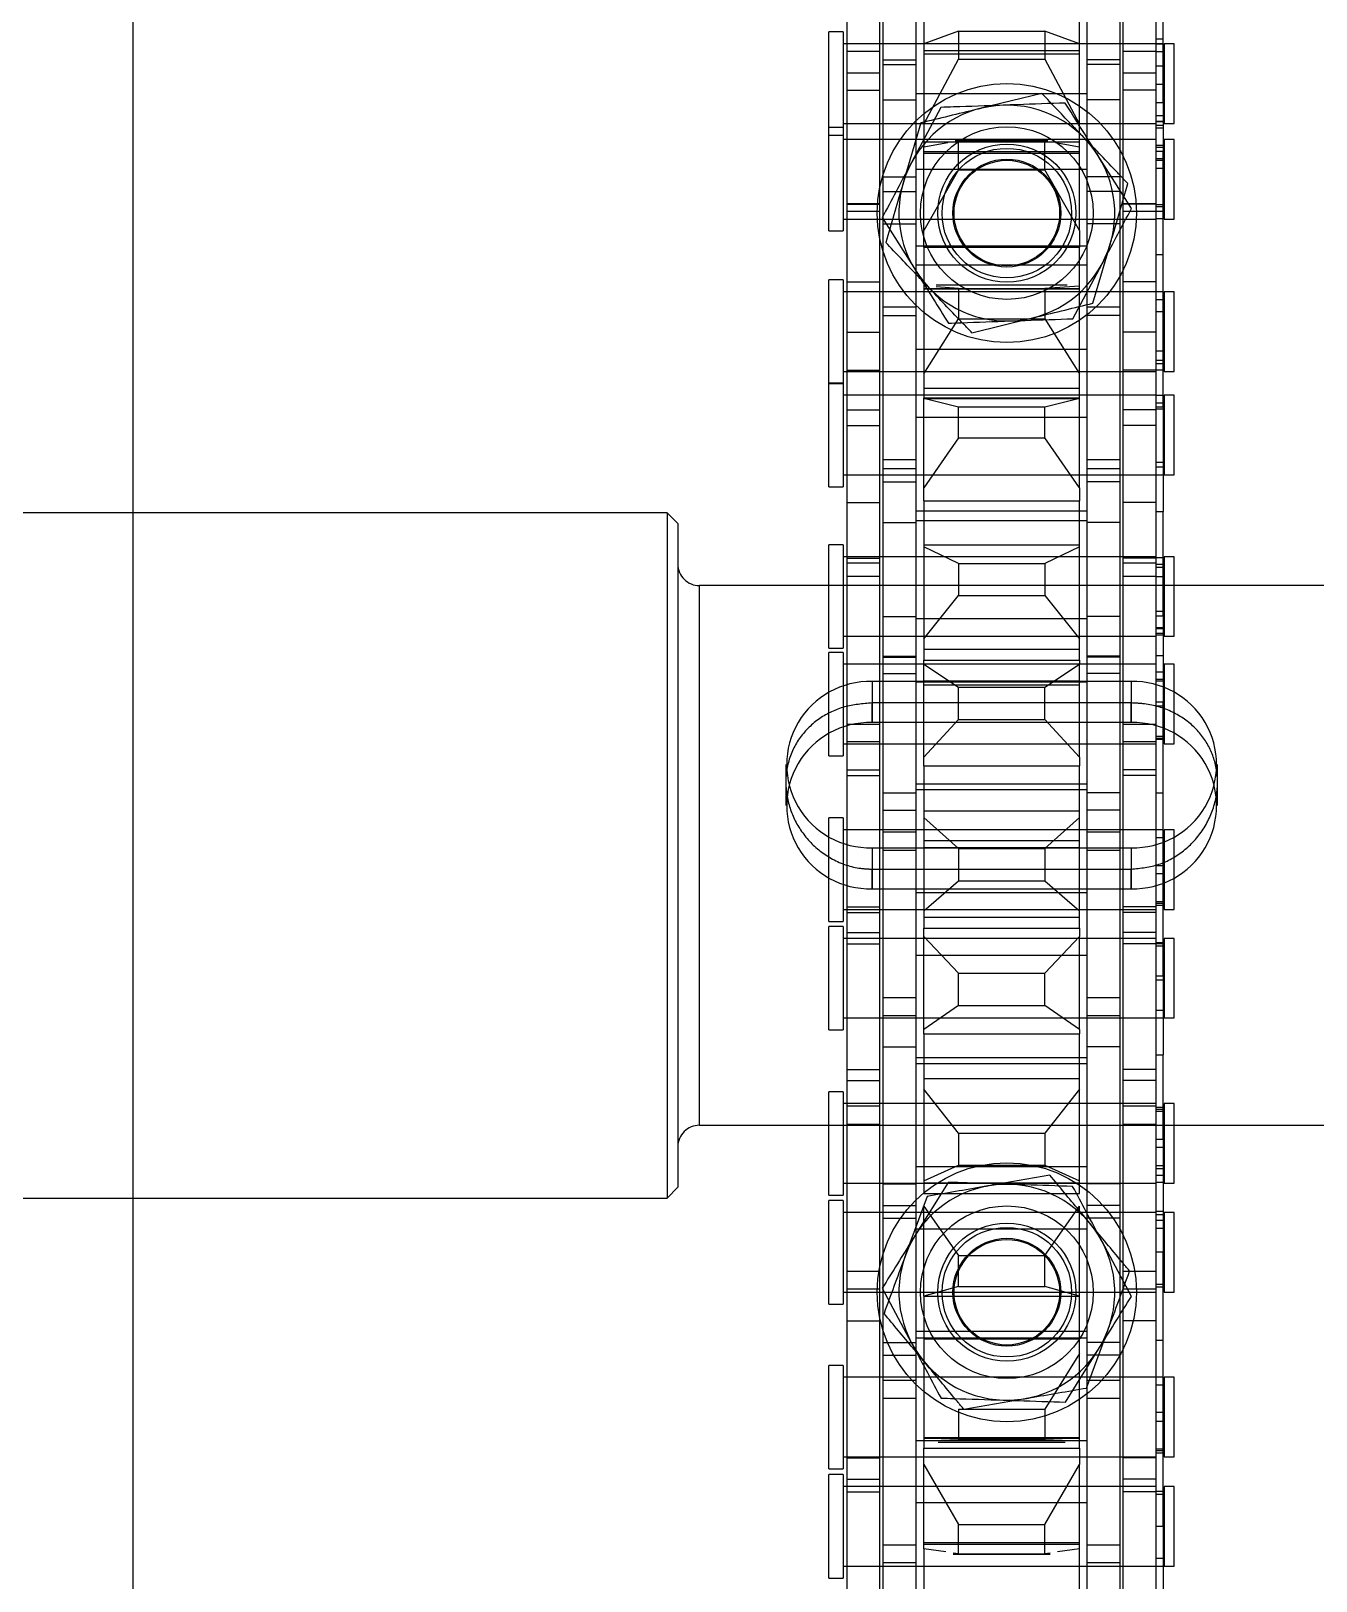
# Model space of a CAD drawing. Header units: metres. Extents: x 0 to 63075, y 0 to 44550.
# Drawn here: x 14310.4 to 14369.9, y 30878.7 to 30950.5 of the extents above; entities that cross this region are included whole.
import ezdxf

# ---------------------------------------------------------------- set-up
doc = ezdxf.new("R2010")
doc.units = ezdxf.units.M
doc.header["$LTSCALE"] = 75
doc.linetypes.add('HIDDEN2', pattern=[4.7625, 3.175, -1.5875])
for name, color, linetype in [('SDM', 7, 'Continuous'), ('SL1', 8, 'Continuous'), ('SL4', 4, 'Continuous'), ('ST1', 7, 'HIDDEN2')]:
    doc.layers.add(name, color=color, linetype=linetype)

# ---------------------------------------------------------------- blocks, each defined once
blk = doc.blocks.new('A$Cf5d57027')
at = {"layer": 'SL1'}
for radius, start, end in [(1221.5, 121.074746, 67.294357), (1158, 122.987753, 69.370009), (1150, 123.246853, 69.219881)]:
    blk.add_arc((6187.34, 9148.648), radius, start, end, dxfattribs=at)
blk = doc.blocks.new('A$Ca53c419a')
at = {"layer": 'SL4'}
for p, q in [((4491.665, 246.53), (4489.119, 245.17)), ((4541.27, 246.53), (4538.823, 244.999)), ((4496.567, 243.481), (4494.116, 245.006)), ((4546.37, 243.822), (4543.82, 245.176)), ((4486.383, 238.039), (4488.834, 236.514)), ((4536.58, 237.698), (4539.13, 236.344)), ((4491.285, 234.99), (4493.831, 236.35)), ((4541.68, 234.99), (4544.127, 236.521))]:
    blk.add_line(p, q, dxfattribs=at)
for centre, start, end in [((4491.475, 240.76), 58.11864, 118.11864), ((4541.475, 240.76), 62.03191, 122.03191), ((4491.475, 240.76), 118.11864, 178.11864), ((4491.475, 240.76), 358.11864, 58.11864), ((4541.475, 240.76), 122.03191, 182.03191), ((4541.475, 240.76), 2.03191, 62.03191), ((4491.475, 240.76), 178.11864, 238.11864), ((4491.475, 240.76), 298.11864, 358.11864), ((4541.475, 240.76), 302.03191, 2.03191), ((4541.475, 240.76), 182.03191, 242.03191), ((4491.475, 240.76), 238.11864, 298.11864), ((4541.475, 240.76), 242.03191, 302.03191)]:
    blk.add_arc(centre, 5, start, end, dxfattribs=at)
for points, knots in [([(4494.116, 245.006), (4494.058, 245.042), (4493.23, 245.557), (4492.419, 246.061), (4491.665, 246.53)], [0, 0, 0, 0, 0.070201, 1, 1, 1, 1]), ([(4543.82, 245.176), (4543.759, 245.208), (4542.898, 245.665), (4542.055, 246.113), (4541.27, 246.53)], [0, 0, 0, 0, 0.070201, 1, 1, 1, 1]), ([(4489.119, 245.17), (4489.058, 245.138), (4488.198, 244.678), (4487.356, 244.228), (4486.572, 243.809)], [0, 0, 0, 0, 0.070201, 1, 1, 1, 1]), ([(4538.823, 244.999), (4538.765, 244.962), (4537.939, 244.445), (4537.129, 243.939), (4536.376, 243.468)], [0, 0, 0, 0, 0.070201, 1, 1, 1, 1]), ([(4486.572, 243.809), (4486.566, 243.611), (4486.535, 242.672), (4486.503, 241.695), (4486.478, 240.924)], [0, 0, 0, 0, 0.2110008, 1, 1, 1, 1]), ([(4496.472, 240.596), (4496.498, 241.367), (4496.53, 242.343), (4496.561, 243.283), (4496.567, 243.481)], [0, 0, 0, 0, 0.7889992, 1, 1, 1, 1]), ([(4536.376, 243.468), (4536.383, 243.269), (4536.416, 242.33), (4536.451, 241.353), (4536.478, 240.583)], [0, 0, 0, 0, 0.211001, 1, 1, 1, 1]), ([(4546.472, 240.937), (4546.445, 241.708), (4546.41, 242.685), (4546.377, 243.624), (4546.37, 243.822)], [0, 0, 0, 0, 0.788999, 1, 1, 1, 1]), ([(4486.478, 240.924), (4486.47, 240.698), (4486.438, 239.722), (4486.407, 238.77), (4486.383, 238.039)], [0, 0, 0, 0, 0.2318493, 1, 1, 1, 1]), ([(4496.378, 237.711), (4496.402, 238.442), (4496.433, 239.393), (4496.465, 240.37), (4496.472, 240.596)], [0, 0, 0, 0, 0.768151, 1, 1, 1, 1]), ([(4546.574, 238.052), (4546.548, 238.783), (4546.515, 239.735), (4546.48, 240.711), (4546.472, 240.937)], [0, 0, 0, 0, 0.768151, 1, 1, 1, 1]), ([(4536.478, 240.583), (4536.486, 240.356), (4536.521, 239.38), (4536.555, 238.429), (4536.58, 237.698)], [0, 0, 0, 0, 0.231849, 1, 1, 1, 1]), ([(4544.127, 236.521), (4544.185, 236.558), (4545.011, 237.075), (4545.821, 237.581), (4546.574, 238.052)], [0, 0, 0, 0, 0.070201, 1, 1, 1, 1]), ([(4493.831, 236.35), (4493.892, 236.382), (4494.752, 236.842), (4495.594, 237.292), (4496.378, 237.711)], [0, 0, 0, 0, 0.070201, 1, 1, 1, 1]), ([(4488.834, 236.514), (4488.892, 236.478), (4489.72, 235.963), (4490.531, 235.459), (4491.285, 234.99)], [0, 0, 0, 0, 0.070201, 1, 1, 1, 1]), ([(4539.13, 236.344), (4539.191, 236.312), (4540.052, 235.855), (4540.895, 235.407), (4541.68, 234.99)], [0, 0, 0, 0, 0.070201, 1, 1, 1, 1])]:
    blk.add_open_spline(points, degree=3, knots=knots, dxfattribs=at)
at = {"layer": 'ST1'}
for p, q in [((4495.838, 445.5), (4495.838, 256.5)), ((4527.588, 256.5), (4527.588, 445.5)), ((4459.469, 281.235), (4669.713, 281.235)), ((4527.588, 256.5), (4495.838, 256.5)), ((4495.838, 256.5), (4496.338, 256)), ((4527.088, 256), (4527.588, 256.5)), ((4527.088, 256), (4496.338, 256)), ((4499.213, 255), (4499.213, 167.395)), ((4499.215, 255), (4524.186, 255)), ((4524.213, 167.395), (4524.213, 255)), ((4515.107, 251), (4514.02, 251)), ((4515.921, 251), (4514.02, 251)), ((4478.229, 249), (4483.026, 249)), ((4478.229, 249), (4478.229, 248.342)), ((4483.026, 248.342), (4483.026, 249)), ((4483.291, 249), (4488.088, 249)), ((4483.291, 249), (4483.291, 248.342)), ((4488.088, 248.342), (4488.088, 249)), ((4490.929, 249), (4495.726, 249)), ((4490.929, 249), (4490.929, 248.342)), ((4495.726, 248.342), (4495.726, 249)), ((4495.97, 249), (4500.767, 249)), ((4495.97, 249), (4495.97, 248.342)), ((4500.767, 248.342), (4500.767, 249)), ((4503.629, 249), (4508.426, 249)), ((4503.629, 249), (4503.629, 248.342)), ((4508.426, 248.342), (4508.426, 249)), ((4508.653, 249), (4513.45, 249)), ((4508.653, 249), (4508.653, 248.342)), ((4513.45, 248.342), (4513.45, 249)), ((4516.324, 249), (4521.121, 249)), ((4516.324, 249), (4516.324, 248.342)), ((4521.121, 248.342), (4521.121, 249)), ((4521.312, 249), (4526.109, 249)), ((4521.312, 249), (4521.312, 248.342)), ((4526.109, 248.342), (4526.109, 249)), ((4528.798, 249), (4533.595, 249)), ((4528.798, 249), (4528.798, 248.342)), ((4533.585, 249), (4533.585, 248.342)), ((4533.595, 249), (4538.382, 249)), ((4533.595, 248.342), (4533.595, 249)), ((4538.382, 248.342), (4538.382, 249)), ((4540.646, 249), (4545.443, 249)), ((4540.646, 249), (4540.646, 248.342)), ((4545.078, 249), (4545.078, 248.342)), ((4545.443, 249), (4549.875, 249)), ((4545.443, 248.342), (4545.443, 249)), ((4549.875, 248.342), (4549.875, 249)), ((4474.707, 248.157), (4483.802, 248.157)), ((4483.026, 248.342), (4478.229, 248.342)), ((4478.782, 248.342), (4478.782, 233.843)), ((4478.782, 248.157), (4478.782, 246.637)), ((4482.228, 248.157), (4482.228, 246.637)), ((4482.472, 233.843), (4482.472, 248.342)), ((4482.472, 246.637), (4482.472, 248.157)), ((4482.812, 248.157), (4482.812, 246.637)), ((4483.295, 248.342), (4483.291, 248.342)), ((4488.088, 248.342), (4483.295, 248.342)), ((4483.802, 248.157), (4483.802, 246.637)), ((4483.802, 248.157), (4490.152, 248.157)), ((4483.845, 248.342), (4483.845, 233.843)), ((4483.845, 248.157), (4483.845, 246.637)), ((4487.535, 233.843), (4487.535, 248.342)), ((4487.535, 246.637), (4487.535, 248.157)), ((4490.152, 248.157), (4490.152, 246.637)), ((4490.152, 248.157), (4499.247, 248.157)), ((4495.726, 248.342), (4490.929, 248.342)), ((4491.482, 248.342), (4491.482, 233.843)), ((4491.482, 248.157), (4491.482, 246.637)), ((4491.61, 246.637), (4491.61, 248.157)), ((4492.448, 248.157), (4492.448, 246.637)), ((4495.172, 233.843), (4495.172, 248.342)), ((4495.172, 246.637), (4495.172, 248.157)), ((4495.973, 248.342), (4495.97, 248.342)), ((4500.767, 248.342), (4495.973, 248.342)), ((4496.523, 248.342), (4496.523, 233.843)), ((4496.523, 248.157), (4496.523, 246.637)), ((4499.247, 248.157), (4500.107, 248.157)), ((4499.247, 246.637), (4499.247, 248.157)), ((4500.107, 248.157), (4509.338, 248.157)), ((4500.107, 248.157), (4500.107, 246.637)), ((4500.213, 233.843), (4500.213, 248.342)), ((4500.213, 246.637), (4500.213, 248.157)), ((4501.28, 248.157), (4501.28, 246.637)), ((4501.797, 248.157), (4501.797, 246.637)), ((4508.426, 248.342), (4503.629, 248.342)), ((4504.182, 248.342), (4504.182, 233.843)), ((4504.182, 248.157), (4504.182, 246.637)), ((4507.622, 248.157), (4507.622, 246.637)), ((4507.872, 233.843), (4507.872, 248.342)), ((4507.872, 246.637), (4507.872, 248.157)), ((4508.139, 248.157), (4508.139, 246.637)), ((4508.656, 248.342), (4508.653, 248.342)), ((4513.45, 248.342), (4508.656, 248.342)), ((4509.064, 248.157), (4509.064, 246.637)), ((4509.206, 248.342), (4509.206, 233.843)), ((4509.206, 248.157), (4509.206, 246.637)), ((4509.338, 248.157), (4509.338, 246.637)), ((4509.338, 248.157), (4515.686, 248.157)), ((4512.896, 233.843), (4512.896, 248.342)), ((4512.896, 246.637), (4512.896, 248.157)), ((4515.412, 248.157), (4515.412, 246.637)), ((4515.686, 248.157), (4515.686, 246.637)), ((4515.686, 248.157), (4524.643, 248.157)), ((4521.121, 248.342), (4516.324, 248.342)), ((4516.878, 248.342), (4516.878, 233.843)), ((4516.878, 248.157), (4516.878, 246.637)), ((4516.971, 246.637), (4516.971, 248.157)), ((4517.79, 248.157), (4517.79, 246.637)), ((4520.568, 233.843), (4520.568, 248.342)), ((4520.568, 246.637), (4520.568, 248.157)), ((4526.109, 248.342), (4521.312, 248.342)), ((4521.865, 248.342), (4521.865, 233.843)), ((4521.865, 248.157), (4521.865, 246.637)), ((4524.643, 248.157), (4525.277, 248.157)), ((4524.643, 246.637), (4524.643, 248.157)), ((4525.277, 248.157), (4535.958, 248.157)), ((4525.277, 248.157), (4525.277, 246.637)), ((4525.494, 248.157), (4525.494, 246.637)), ((4525.555, 233.843), (4525.555, 248.342)), ((4525.555, 246.637), (4525.555, 248.157)), ((4528.063, 248.157), (4528.063, 246.637)), ((4533.595, 248.342), (4528.798, 248.342)), ((4529.352, 248.342), (4529.352, 233.843)), ((4529.352, 248.157), (4529.352, 246.637)), ((4531.631, 248.157), (4531.631, 246.637)), ((4532.359, 248.157), (4532.359, 246.637)), ((4533.042, 233.843), (4533.042, 248.342)), ((4533.042, 246.637), (4533.042, 248.157)), ((4538.382, 248.342), (4533.595, 248.342)), ((4534.138, 248.342), (4534.138, 233.843)), ((4534.138, 248.157), (4534.138, 246.637)), ((4534.199, 248.157), (4534.199, 246.637)), ((4535.958, 248.157), (4535.958, 246.637)), ((4535.958, 248.157), (4541.882, 248.157)), ((4537.828, 233.843), (4537.828, 248.342)), ((4537.828, 246.637), (4537.828, 248.157)), ((4538.283, 248.157), (4538.283, 246.637)), ((4545.443, 248.342), (4540.646, 248.342)), ((4541.2, 248.342), (4541.2, 233.843)), ((4541.2, 248.157), (4541.2, 246.637)), ((4541.557, 248.157), (4541.557, 246.637)), ((4541.882, 248.157), (4541.882, 246.637)), ((4541.882, 248.157), (4548.965, 248.157)), ((4541.903, 246.637), (4541.903, 248.157)), ((4544.89, 233.843), (4544.89, 248.342)), ((4544.89, 246.637), (4544.89, 248.157)), ((4549.875, 248.342), (4545.443, 248.342)), ((4545.632, 248.342), (4545.632, 233.843)), ((4545.632, 248.157), (4545.632, 246.637)), ((4547.164, 248.157), (4547.164, 246.637)), ((4547.966, 248.157), (4547.966, 246.637)), ((4548.965, 248.157), (4559.579, 248.157)), ((4548.965, 246.637), (4548.965, 248.157)), ((4549.322, 233.843), (4549.322, 248.342)), ((4549.322, 246.637), (4549.322, 248.157)), ((4474.707, 246.637), (4483.802, 246.637)), ((4477.452, 246.485), (4486.547, 246.485)), ((4478.782, 246.485), (4478.782, 244.965)), ((4478.932, 244.965), (4478.932, 246.485)), ((4479.77, 246.485), (4479.77, 244.965)), ((4482.472, 244.965), (4482.472, 246.485)), ((4483.802, 246.637), (4490.152, 246.637)), ((4483.845, 246.485), (4483.845, 244.965)), ((4486.547, 246.485), (4487.407, 246.485)), ((4486.547, 244.965), (4486.547, 246.485)), ((4487.407, 246.485), (4496.502, 246.485)), ((4487.407, 246.485), (4487.407, 244.965)), ((4487.535, 244.965), (4487.535, 246.485)), ((4488.567, 246.485), (4488.567, 244.965)), ((4489.152, 246.485), (4489.152, 244.965)), ((4490.152, 246.637), (4499.247, 246.637)), ((4491.482, 246.485), (4491.482, 244.965)), ((4494.906, 246.485), (4494.906, 244.965)), ((4495.172, 244.965), (4495.172, 246.485)), ((4495.491, 246.485), (4495.491, 244.965)), ((4496.502, 246.485), (4496.502, 244.965)), ((4496.502, 246.485), (4502.852, 246.485)), ((4496.523, 246.485), (4496.523, 244.965)), ((4499.247, 246.637), (4500.107, 246.637)), ((4500.107, 246.637), (4509.338, 246.637)), ((4500.213, 244.965), (4500.213, 246.485)), ((4502.852, 246.485), (4502.852, 244.965)), ((4502.852, 246.485), (4511.947, 246.485)), ((4504.182, 246.485), (4504.182, 244.965)), ((4504.288, 244.965), (4504.288, 246.485)), ((4505.131, 246.485), (4505.131, 244.965)), ((4507.872, 244.965), (4507.872, 246.485)), ((4509.206, 246.485), (4509.206, 244.965)), ((4509.338, 246.637), (4515.686, 246.637)), ((4510.171, 247), (4511.078, 247)), ((4510.171, 247), (4510.171, 235)), ((4512.071, 247), (4510.171, 247)), ((4511.078, 247), (4511.078, 235)), ((4511.947, 246.485), (4512.803, 246.485)), ((4511.947, 244.965), (4511.947, 246.485)), ((4512.071, 247), (4512.071, 235)), ((4512.803, 246.485), (4522.779, 246.485)), ((4512.803, 246.485), (4512.803, 244.965)), ((4512.896, 244.965), (4512.896, 246.485)), ((4513.814, 246.485), (4513.814, 244.965)), ((4514.617, 246.485), (4514.617, 244.965)), ((4515.686, 246.637), (4524.643, 246.637)), ((4516.878, 246.485), (4516.878, 244.965)), ((4517.87, 247), (4518.778, 247)), ((4517.87, 235), (4517.87, 247)), ((4519.771, 247), (4517.87, 247)), ((4518.778, 235), (4518.778, 247)), ((4519.771, 235), (4519.771, 247)), ((4520.144, 246.485), (4520.144, 244.965)), ((4520.568, 244.965), (4520.568, 246.485)), ((4520.903, 246.485), (4520.903, 244.965)), ((4520.947, 246.485), (4520.947, 244.965)), ((4521.865, 246.485), (4521.865, 244.965)), ((4522.779, 246.485), (4522.779, 244.965)), ((4522.779, 246.485), (4529.016, 246.485)), ((4524.643, 246.637), (4525.277, 246.637)), ((4525.277, 246.637), (4535.958, 246.637)), ((4525.555, 244.965), (4525.555, 246.485)), ((4527.14, 246.485), (4527.14, 244.965)), ((4529.016, 246.485), (4529.016, 244.965)), ((4529.016, 246.485), (4537.117, 246.485)), ((4529.352, 246.485), (4529.352, 244.965)), ((4529.63, 244.965), (4529.63, 246.485)), ((4530.063, 246.485), (4530.063, 244.965)), ((4533.042, 244.965), (4533.042, 246.485)), ((4534.138, 246.485), (4534.138, 244.965)), ((4535.958, 246.637), (4541.882, 246.637)), ((4536.731, 246.485), (4536.731, 244.965)), ((4537.117, 244.965), (4537.117, 246.485)), ((4537.125, 246.485), (4548.358, 246.485)), ((4537.125, 246.485), (4537.125, 244.965)), ((4537.828, 244.965), (4537.828, 246.485)), ((4540.983, 246.485), (4540.983, 244.965)), ((4541.2, 246.485), (4541.2, 244.965)), ((4541.882, 246.637), (4548.965, 246.637)), ((4542.478, 246.485), (4542.478, 244.965)), ((4543.152, 246.485), (4543.152, 244.965)), ((4544.89, 244.965), (4544.89, 246.485)), ((4545.632, 246.485), (4545.632, 244.965)), ((4546.729, 246.485), (4546.729, 244.965)), ((4548.358, 246.485), (4548.358, 244.965)), ((4548.358, 246.485), (4553.778, 246.485)), ((4548.573, 246.485), (4548.573, 244.965)), ((4548.965, 246.637), (4559.579, 246.637)), ((4549.322, 244.965), (4549.322, 246.485)), ((4477.452, 244.965), (4486.547, 244.965)), ((4478.782, 244.965), (4478.782, 237.035)), ((4481.73, 244.965), (4481.73, 237.035)), ((4482.472, 237.035), (4482.472, 244.965)), ((4483.845, 244.965), (4483.845, 237.035)), ((4484.587, 237.035), (4484.587, 244.965)), ((4486.547, 244.965), (4487.407, 244.965)), ((4487.407, 244.965), (4496.502, 244.965)), ((4487.535, 237.035), (4487.535, 244.965)), ((4489.367, 244.965), (4489.367, 237.035)), ((4489.65, 237.035), (4489.65, 244.965)), ((4491.482, 244.965), (4491.482, 237.035)), ((4495.913, 244.453), (4493.204, 245.451)), ((4494.408, 244.965), (4494.408, 237.035)), ((4495.172, 237.035), (4495.172, 244.965)), ((4496.502, 244.965), (4502.852, 244.965)), ((4496.523, 244.965), (4496.523, 237.035)), ((4497.287, 237.035), (4497.287, 244.965)), ((4500.213, 237.035), (4500.213, 244.965)), ((4502.067, 244.965), (4502.067, 237.035)), ((4502.328, 237.035), (4502.328, 244.965)), ((4502.852, 244.965), (4511.947, 244.965)), ((4504.182, 244.965), (4504.182, 237.035)), ((4507.091, 244.965), (4507.091, 237.035)), ((4507.872, 237.035), (4507.872, 244.965)), ((4509.206, 244.965), (4509.206, 237.035)), ((4509.987, 237.035), (4509.987, 244.965)), ((4511.947, 244.965), (4512.803, 244.965)), ((4512.803, 244.965), (4522.779, 244.965)), ((4512.896, 237.035), (4512.896, 244.965)), ((4514.763, 244.965), (4514.763, 237.035)), ((4515.011, 237.035), (4515.011, 244.965)), ((4516.878, 244.965), (4516.878, 237.035)), ((4519.75, 244.965), (4519.75, 237.035)), ((4520.568, 237.035), (4520.568, 244.965)), ((4521.865, 244.965), (4521.865, 237.035)), ((4522.683, 237.035), (4522.683, 244.965)), ((4522.779, 244.965), (4529.016, 244.965)), ((4525.555, 237.035), (4525.555, 244.965)), ((4527.237, 244.965), (4527.237, 237.035)), ((4527.67, 237.035), (4527.67, 244.965)), ((4529.016, 244.965), (4537.117, 244.965)), ((4529.352, 244.965), (4529.352, 237.035)), ((4532.023, 244.965), (4532.023, 237.035)), ((4533.042, 237.035), (4533.042, 244.965)), ((4534.138, 244.965), (4534.138, 237.035)), ((4535.157, 237.035), (4535.157, 244.965)), ((4537.125, 244.965), (4548.358, 244.965)), ((4537.828, 237.035), (4537.828, 244.965)), ((4539.085, 244.965), (4539.085, 237.035)), ((4539.943, 237.035), (4539.943, 244.965)), ((4541.2, 244.965), (4541.2, 237.035)), ((4545.651, 244.747), (4542.88, 245.558)), ((4543.517, 244.965), (4543.517, 237.035)), ((4544.89, 237.035), (4544.89, 244.965)), ((4545.632, 244.965), (4545.632, 237.035)), ((4547.005, 237.035), (4547.005, 244.965)), ((4548.358, 244.965), (4553.778, 244.965)), ((4549.322, 237.035), (4549.322, 244.965)), ((4479.591, 244.6), (4473.329, 244.6)), ((4479.441, 243.592), (4479.591, 244.6)), ((4479.591, 244.6), (4483.495, 244.6)), ((4479.801, 244.6), (4479.801, 237.4)), ((4479.868, 237.4), (4479.868, 244.6)), ((4483.495, 244.6), (4480.707, 243)), ((4483.495, 244.6), (4484.246, 244.6)), ((4484.246, 244.6), (4484.246, 237.4)), ((4491.287, 244.6), (4484.246, 244.6)), ((4484.594, 244.6), (4484.653, 243)), ((4484.714, 244.6), (4484.714, 237.4)), ((4484.736, 237.4), (4484.736, 244.6)), ((4489.31, 244.6), (4489.31, 237.4)), ((4491.287, 244.6), (4491.293, 244.6)), ((4491.287, 244.6), (4491.287, 237.4)), ((4491.735, 243), (4491.293, 244.6)), ((4491.293, 244.6), (4495.465, 244.6)), ((4491.296, 244.6), (4491.296, 237.4)), ((4495.465, 244.6), (4493.183, 243)), ((4496.046, 244.6), (4496.046, 237.4)), ((4503.447, 244.6), (4496.046, 244.6)), ((4496.542, 244.6), (4496.542, 237.4)), ((4496.631, 244.6), (4497.367, 243)), ((4498.841, 243), (4500.877, 244.6)), ((4499.213, 244.6), (4499.213, 237.4)), ((4501.378, 244.6), (4501.378, 237.4)), ((4503.447, 244.6), (4503.447, 237.4)), ((4503.447, 244.6), (4503.652, 244.6)), ((4504.76, 243), (4503.652, 244.6)), ((4503.652, 244.6), (4507.957, 244.6)), ((4507.957, 244.6), (4506.255, 243)), ((4507.957, 244.6), (4508.349, 244.6)), ((4508.349, 244.6), (4508.349, 237.4)), ((4515.864, 244.6), (4508.349, 244.6)), ((4508.858, 244.6), (4508.858, 237.4)), ((4509.152, 244.6), (4510.542, 243)), ((4511.078, 244.6), (4511.078, 237.4)), ((4512.042, 243), (4513.472, 244.6)), ((4512.085, 244.6), (4512.085, 237.4)), ((4512.393, 237.4), (4512.393, 244.6)), ((4513.778, 244.6), (4513.778, 237.4)), ((4515.864, 244.6), (4515.864, 237.4)), ((4515.864, 244.6), (4516.269, 244.6)), ((4518.009, 243), (4516.269, 244.6)), ((4516.269, 244.6), (4520.57, 244.6)), ((4518.778, 237.4), (4518.778, 244.6)), ((4520.57, 244.6), (4519.502, 243)), ((4519.612, 244.6), (4519.612, 237.4)), ((4519.784, 237.4), (4519.784, 244.6)), ((4519.794, 237.4), (4519.794, 244.6)), ((4520.57, 244.6), (4520.761, 244.6)), ((4520.761, 244.6), (4520.761, 237.4)), ((4528.147, 244.6), (4520.761, 244.6)), ((4521.266, 244.6), (4521.266, 237.4)), ((4521.755, 244.6), (4523.754, 243)), ((4524.213, 237.4), (4524.213, 244.6)), ((4525.232, 243), (4526.01, 244.6)), ((4526.112, 244.6), (4526.112, 237.4)), ((4528.147, 244.6), (4528.147, 237.4)), ((4528.147, 244.6), (4528.74, 244.6)), ((4531.055, 243), (4528.74, 244.6)), ((4528.74, 244.6), (4532.898, 244.6)), ((4532.898, 244.6), (4532.499, 243)), ((4532.882, 244.6), (4532.882, 237.4)), ((4532.898, 244.6), (4532.9, 244.6)), ((4539.902, 244.6), (4532.9, 244.6)), ((4532.9, 237.4), (4532.9, 244.6)), ((4533.366, 244.6), (4533.366, 237.4)), ((4534.035, 244.6), (4536.58, 243)), ((4537.965, 244.6), (4537.965, 237.4)), ((4537.982, 244.6), (4537.982, 237.4)), ((4539.902, 244.6), (4539.902, 237.4)), ((4539.902, 244.6), (4540.663, 244.6)), ((4543.48, 243), (4540.663, 244.6)), ((4540.663, 244.6), (4544.545, 244.6)), ((4544.247, 244.6), (4544.247, 237.4)), ((4544.322, 244.6), (4544.322, 237.4)), ((4544.545, 244.6), (4544.741, 243.49)), ((4550.751, 244.6), (4544.545, 244.6)), ((4544.771, 244.6), (4544.771, 237.4)), ((4545.598, 244.6), (4548.606, 243)), ((4548.861, 244.6), (4548.861, 237.4)), ((4549.009, 244.6), (4549.009, 237.4)), ((4549.898, 243), (4549.32, 244.6)), ((4484.535, 243.936), (4484.535, 238.064)), ((4537.987, 243), (4538.053, 244.036)), ((4538.132, 237.964), (4538.132, 244.036)), ((4479.344, 243.246), (4479.344, 238.754)), ((4479.352, 243), (4479.389, 243.246)), ((4479.352, 243), (4480.707, 243)), ((4479.352, 243), (4479.352, 239)), ((4480.707, 243), (4480.707, 239)), ((4484.653, 243), (4484.653, 239)), ((4486.054, 243), (4484.653, 243)), ((4486.054, 243), (4486.054, 239)), ((4486.058, 242.757), (4486.547, 239.912)), ((4491.735, 243), (4491.735, 239)), ((4491.735, 243), (4493.183, 243)), ((4493.183, 243), (4493.183, 239)), ((4498.841, 243), (4497.367, 243)), ((4497.367, 243), (4497.367, 239)), ((4498.841, 243), (4498.841, 239)), ((4504.76, 243), (4506.255, 243)), ((4504.76, 243), (4504.76, 239)), ((4506.255, 243), (4506.255, 239)), ((4512.042, 243), (4510.542, 243)), ((4510.542, 243), (4510.542, 239)), ((4512.042, 243), (4512.042, 239)), ((4518.009, 243), (4519.502, 243)), ((4518.009, 243), (4518.009, 239)), ((4519.502, 243), (4519.502, 239)), ((4523.754, 243), (4523.754, 239)), ((4525.232, 243), (4523.754, 243)), ((4525.232, 243), (4525.232, 239)), ((4531.055, 243), (4531.055, 239)), ((4531.055, 243), (4532.499, 243)), ((4532.499, 243), (4532.499, 239)), ((4536.58, 243), (4536.58, 239)), ((4537.987, 243), (4536.58, 243)), ((4537.987, 243), (4537.987, 239)), ((4543.48, 243), (4543.48, 239)), ((4543.48, 243), (4544.827, 243)), ((4544.802, 243.146), (4544.827, 243)), ((4544.827, 243), (4544.827, 239)), ((4544.83, 238.854), (4544.83, 243.146)), ((4548.606, 243), (4548.606, 239)), ((4549.898, 243), (4548.606, 243)), ((4549.898, 243), (4549.898, 239)), ((4535.934, 242.383), (4536.617, 239.578)), ((4496.892, 238.763), (4496.403, 241.608)), ((4547.016, 239.137), (4546.333, 241.942)), ((4479.352, 239), (4480.707, 239)), ((4479.389, 238.754), (4479.352, 239)), ((4480.707, 239), (4483.495, 237.4)), ((4484.653, 239), (4484.594, 237.4)), ((4486.054, 239), (4484.653, 239)), ((4488.631, 237.4), (4486.054, 239)), ((4491.293, 237.4), (4491.735, 239)), ((4491.735, 239), (4493.183, 239)), ((4493.183, 239), (4495.465, 237.4)), ((4497.367, 239), (4496.631, 237.4)), ((4498.841, 239), (4497.367, 239)), ((4500.877, 237.4), (4498.841, 239)), ((4503.652, 237.4), (4504.76, 239)), ((4504.76, 239), (4506.255, 239)), ((4506.255, 239), (4507.957, 237.4)), ((4510.542, 239), (4509.152, 237.4)), ((4512.042, 239), (4510.542, 239)), ((4513.472, 237.4), (4512.042, 239)), ((4516.269, 237.4), (4518.009, 239)), ((4518.009, 239), (4519.502, 239)), ((4519.502, 239), (4520.57, 237.4)), ((4523.754, 239), (4521.755, 237.4)), ((4525.232, 239), (4523.754, 239)), ((4526.01, 237.4), (4525.232, 239)), ((4528.74, 237.4), (4531.055, 239)), ((4531.055, 239), (4532.499, 239)), ((4532.499, 239), (4532.898, 237.4)), ((4536.58, 239), (4534.035, 237.4)), ((4537.987, 239), (4536.58, 239)), ((4538.089, 237.4), (4537.987, 239)), ((4540.663, 237.4), (4543.48, 239)), ((4543.48, 239), (4544.827, 239)), ((4544.741, 238.51), (4544.545, 237.4)), ((4544.827, 239), (4544.802, 238.854)), ((4548.606, 239), (4545.598, 237.4)), ((4549.898, 239), (4548.606, 239)), ((4549.32, 237.4), (4549.898, 239)), ((4479.591, 237.4), (4479.441, 238.408)), ((4473.329, 237.4), (4479.591, 237.4)), ((4477.452, 237.035), (4486.547, 237.035)), ((4478.782, 237.035), (4478.782, 235.515)), ((4478.932, 235.515), (4478.932, 237.035)), ((4479.591, 237.4), (4483.495, 237.4)), ((4479.77, 237.035), (4479.77, 235.515)), ((4482.472, 235.515), (4482.472, 237.035)), ((4484.246, 237.4), (4483.495, 237.4)), ((4483.845, 237.035), (4483.845, 235.515)), ((4484.246, 237.4), (4491.287, 237.4)), ((4486.547, 237.035), (4487.407, 237.035)), ((4486.547, 235.515), (4486.547, 237.035)), ((4487.037, 237.067), (4489.746, 236.069)), ((4487.407, 237.035), (4496.502, 237.035)), ((4487.407, 237.035), (4487.407, 235.515)), ((4487.535, 235.515), (4487.535, 237.035)), ((4488.567, 235.515), (4488.567, 237.035)), ((4489.152, 235.515), (4489.152, 237.035)), ((4491.293, 237.4), (4491.287, 237.4)), ((4491.293, 237.4), (4495.465, 237.4)), ((4491.482, 237.035), (4491.482, 235.515)), ((4494.906, 235.515), (4494.906, 237.035)), ((4495.172, 235.515), (4495.172, 237.035)), ((4495.491, 235.515), (4495.491, 237.035)), ((4496.046, 237.4), (4503.447, 237.4)), ((4496.502, 235.515), (4496.502, 237.035)), ((4496.502, 237.035), (4502.852, 237.035)), ((4496.523, 237.035), (4496.523, 235.515)), ((4500.213, 235.515), (4500.213, 237.035)), ((4502.852, 235.515), (4502.852, 237.035)), ((4502.852, 237.035), (4511.947, 237.035)), ((4503.652, 237.4), (4503.447, 237.4)), ((4503.652, 237.4), (4507.957, 237.4)), ((4504.182, 237.035), (4504.182, 235.515)), ((4504.288, 235.515), (4504.288, 237.035)), ((4505.131, 237.035), (4505.131, 235.515)), ((4507.872, 235.515), (4507.872, 237.035)), ((4508.349, 237.4), (4507.957, 237.4)), ((4508.349, 237.4), (4515.864, 237.4)), ((4509.206, 237.035), (4509.206, 235.515)), ((4511.947, 237.035), (4512.89, 237.035)), ((4511.947, 235.515), (4511.947, 237.035)), ((4512.803, 237.035), (4522.779, 237.035)), ((4512.803, 237.035), (4512.803, 235.515)), ((4512.896, 235.515), (4512.896, 237.035)), ((4513.814, 235.515), (4513.814, 237.035)), ((4514.617, 235.515), (4514.617, 237.035)), ((4516.269, 237.4), (4515.864, 237.4)), ((4516.269, 237.4), (4520.57, 237.4)), ((4516.878, 237.035), (4516.878, 235.515)), ((4520.144, 235.515), (4520.144, 237.035)), ((4520.568, 235.515), (4520.568, 237.035)), ((4520.761, 237.4), (4520.57, 237.4)), ((4520.761, 237.4), (4528.147, 237.4)), ((4520.903, 235.515), (4520.903, 237.035)), ((4520.947, 235.515), (4520.947, 237.035)), ((4521.865, 237.035), (4521.865, 235.515)), ((4522.779, 235.515), (4522.779, 237.035)), ((4522.779, 237.035), (4529.016, 237.035)), ((4525.555, 235.515), (4525.555, 237.035)), ((4527.14, 235.515), (4527.14, 237.035)), ((4528.74, 237.4), (4528.147, 237.4)), ((4528.74, 237.4), (4532.898, 237.4)), ((4529.016, 235.515), (4529.016, 237.035)), ((4529.016, 237.035), (4537.117, 237.035)), ((4529.352, 237.035), (4529.352, 235.515)), ((4529.63, 235.515), (4529.63, 237.035)), ((4530.063, 237.035), (4530.063, 235.515)), ((4532.9, 237.4), (4532.898, 237.4)), ((4532.9, 237.4), (4539.902, 237.4)), ((4533.042, 235.515), (4533.042, 237.035)), ((4534.138, 237.035), (4534.138, 235.515)), ((4536.731, 235.515), (4536.731, 237.035)), ((4537.117, 235.515), (4537.117, 237.035)), ((4537.125, 237.035), (4548.358, 237.035)), ((4537.125, 237.035), (4537.125, 235.515)), ((4537.828, 235.515), (4537.828, 237.035)), ((4540.663, 237.4), (4539.902, 237.4)), ((4540.663, 237.4), (4544.545, 237.4)), ((4540.983, 235.515), (4540.983, 237.035)), ((4541.2, 237.035), (4541.2, 235.515)), ((4542.478, 235.515), (4542.478, 237.035)), ((4543.152, 235.515), (4543.152, 237.035)), ((4544.545, 237.4), (4550.751, 237.4)), ((4544.89, 235.515), (4544.89, 237.035)), ((4545.632, 237.035), (4545.632, 235.515)), ((4546.729, 235.515), (4546.729, 237.035)), ((4548.358, 235.515), (4548.358, 237.035)), ((4548.358, 237.035), (4553.778, 237.035)), ((4548.573, 235.515), (4548.573, 237.035)), ((4549.322, 235.515), (4549.322, 237.035)), ((4537.299, 236.773), (4540.07, 235.962)), ((4474.707, 235.363), (4483.802, 235.363)), ((4477.452, 235.515), (4486.547, 235.515)), ((4478.782, 235.363), (4478.782, 233.511)), ((4482.228, 233.843), (4482.228, 235.363)), ((4482.472, 233.843), (4482.472, 235.363)), ((4482.812, 233.843), (4482.812, 235.363)), ((4483.802, 233.843), (4483.802, 235.363)), ((4483.802, 235.363), (4490.152, 235.363)), ((4483.845, 235.363), (4483.845, 233.843)), ((4486.547, 235.515), (4487.407, 235.515)), ((4487.407, 235.515), (4496.502, 235.515)), ((4487.535, 233.511), (4487.535, 235.363)), ((4490.152, 233.843), (4490.152, 235.363)), ((4490.152, 235.363), (4499.247, 235.363)), ((4491.482, 235.363), (4491.482, 233.843)), ((4491.61, 233.843), (4491.61, 235.363)), ((4492.448, 235.363), (4492.448, 233.843)), ((4495.172, 233.843), (4495.172, 235.363)), ((4496.502, 235.515), (4502.852, 235.515)), ((4496.523, 235.363), (4496.523, 233.843)), ((4499.247, 235.363), (4500.107, 235.363)), ((4499.247, 233.843), (4499.247, 235.363)), ((4500.107, 235.363), (4509.338, 235.363)), ((4500.107, 235.363), (4500.107, 233.843)), ((4500.213, 233.843), (4500.213, 235.363)), ((4501.28, 233.843), (4501.28, 235.363)), ((4501.797, 233.843), (4501.797, 235.363)), ((4502.852, 235.515), (4511.947, 235.515)), ((4504.182, 235.363), (4504.182, 233.511)), ((4507.622, 233.843), (4507.622, 235.363)), ((4507.872, 233.843), (4507.872, 235.363)), ((4508.139, 233.843), (4508.139, 235.363)), ((4509.064, 233.843), (4509.064, 235.363)), ((4509.206, 235.363), (4509.206, 233.843)), ((4509.338, 233.843), (4509.338, 235.363)), ((4509.338, 235.363), (4515.686, 235.363)), ((4510.171, 235), (4511.078, 235)), ((4512.071, 235), (4510.171, 235)), ((4511.947, 235.515), (4512.803, 235.515)), ((4512.803, 235.515), (4522.779, 235.515)), ((4512.896, 233.511), (4512.896, 235.363)), ((4515.412, 233.843), (4515.412, 235.363)), ((4515.686, 233.843), (4515.686, 235.363)), ((4515.686, 235.363), (4524.643, 235.363)), ((4516.878, 235.363), (4516.878, 233.843)), ((4516.971, 233.843), (4516.971, 235.363)), ((4517.79, 235.363), (4517.79, 233.843)), ((4517.87, 235), (4518.778, 235)), ((4519.771, 235), (4517.87, 235)), ((4520.568, 233.843), (4520.568, 235.363)), ((4521.865, 235.363), (4521.865, 233.843)), ((4522.779, 235.515), (4529.016, 235.515)), ((4524.643, 235.363), (4525.277, 235.363)), ((4524.643, 233.843), (4524.643, 235.363)), ((4525.277, 235.363), (4535.958, 235.363)), ((4525.277, 235.363), (4525.277, 233.843)), ((4525.494, 233.843), (4525.494, 235.363)), ((4525.555, 233.843), (4525.555, 235.363)), ((4528.063, 233.843), (4528.063, 235.363)), ((4529.016, 235.515), (4537.117, 235.515)), ((4529.352, 235.363), (4529.352, 233.511)), ((4531.631, 233.843), (4531.631, 235.363)), ((4532.359, 233.843), (4532.359, 235.363)), ((4533.042, 233.843), (4533.042, 235.363)), ((4534.138, 235.363), (4534.138, 233.843)), ((4534.199, 233.843), (4534.199, 235.363)), ((4535.958, 233.843), (4535.958, 235.363)), ((4535.958, 235.363), (4541.882, 235.363)), ((4537.125, 235.515), (4548.358, 235.515)), ((4537.828, 233.511), (4537.828, 235.363)), ((4538.283, 233.843), (4538.283, 235.363)), ((4541.2, 235.363), (4541.2, 233.843)), ((4541.557, 235.363), (4541.557, 233.843)), ((4541.882, 233.843), (4541.882, 235.363)), ((4541.882, 235.363), (4548.965, 235.363)), ((4541.903, 233.843), (4541.903, 235.363)), ((4544.89, 233.843), (4544.89, 235.363)), ((4545.632, 235.363), (4545.632, 233.843)), ((4547.164, 233.843), (4547.164, 235.363)), ((4547.966, 235.363), (4547.966, 233.843)), ((4548.358, 235.515), (4553.778, 235.515)), ((4548.965, 235.363), (4559.579, 235.363)), ((4548.965, 233.843), (4548.965, 235.363)), ((4549.322, 233.511), (4549.322, 235.363)), ((4474.707, 233.843), (4483.802, 233.843)), ((4480.627, 233.511), (4477.075, 233.511)), ((4482.472, 233.474), (4478.782, 233.474)), ((4478.782, 233.474), (4478.782, 233)), ((4479.151, 233.843), (4479.151, 233.474)), ((4480.627, 233.511), (4480.627, 233.843)), ((4480.627, 233.511), (4493.327, 233.511)), ((4482.103, 233.474), (4482.103, 233.843)), ((4482.246, 233.511), (4482.246, 233.843)), ((4482.472, 233), (4482.472, 233.474)), ((4483.802, 233.843), (4490.152, 233.843)), ((4487.535, 233.474), (4483.845, 233.474)), ((4483.845, 233.474), (4483.845, 233)), ((4484.022, 233.511), (4484.022, 233.843)), ((4484.125, 233.511), (4484.125, 233.843)), ((4484.214, 233.843), (4484.214, 233.474)), ((4485.482, 233.511), (4485.482, 233.843)), ((4485.898, 233.511), (4485.898, 233.843)), ((4487.166, 233.474), (4487.166, 233.843)), ((4487.535, 233), (4487.535, 233.474)), ((4489.242, 233.511), (4489.242, 233.843)), ((4490.152, 233.843), (4499.247, 233.843)), ((4495.172, 233.474), (4491.482, 233.474)), ((4491.482, 233.474), (4491.482, 233)), ((4491.708, 233.511), (4491.708, 233.843)), ((4491.851, 233.843), (4491.851, 233.474)), ((4493.327, 233.511), (4493.327, 233.843)), ((4496.558, 233.511), (4493.327, 233.511)), ((4494.434, 233.511), (4494.434, 233.843)), ((4494.803, 233.474), (4494.803, 233.843)), ((4495.065, 233.511), (4495.065, 233.843)), ((4495.172, 233), (4495.172, 233.474)), ((4495.218, 233.511), (4495.218, 233.843)), ((4500.213, 233.474), (4496.523, 233.474)), ((4496.523, 233.474), (4496.523, 233)), ((4496.558, 233.511), (4496.558, 233.843)), ((4498.552, 233.511), (4496.558, 233.511)), ((4496.892, 233.843), (4496.892, 233.474)), ((4497.186, 233.511), (4497.186, 233.843)), ((4497.339, 233.511), (4497.339, 233.843)), ((4498.184, 233.511), (4498.184, 233.843)), ((4498.552, 233.511), (4498.552, 233.843)), ((4498.552, 233.511), (4502.475, 233.511)), ((4499.247, 233.843), (4500.213, 233.843)), ((4499.844, 233.474), (4499.844, 233.843)), ((4499.939, 233.511), (4499.939, 233.843)), ((4500.031, 233.511), (4500.031, 233.843)), ((4500.107, 233.843), (4509.338, 233.843)), ((4500.213, 233), (4500.213, 233.474)), ((4502.475, 233.843), (4502.475, 233.511)), ((4506.125, 233.511), (4502.475, 233.511)), ((4504.183, 233.474), (4504.182, 233.474)), ((4504.182, 233.474), (4504.182, 233)), ((4507.872, 233.474), (4504.183, 233.474)), ((4504.551, 233.843), (4504.551, 233.474)), ((4505.93, 233.511), (4505.93, 233.843)), ((4506.125, 233.511), (4506.125, 233.843)), ((4506.125, 233.511), (4518.82, 233.511)), ((4507.503, 233.474), (4507.503, 233.843)), ((4507.622, 233.511), (4507.622, 233.843)), ((4507.67, 233.511), (4507.67, 233.843)), ((4507.872, 233), (4507.872, 233.474)), ((4512.896, 233.474), (4509.206, 233.474)), ((4509.206, 233.474), (4509.206, 233)), ((4509.338, 233.843), (4515.686, 233.843)), ((4509.388, 233.511), (4509.388, 233.843)), ((4509.48, 233.511), (4509.48, 233.843)), ((4509.575, 233.843), (4509.575, 233.474)), ((4510.867, 233.511), (4510.867, 233.843)), ((4511.235, 233.511), (4511.235, 233.843)), ((4512.527, 233.474), (4512.527, 233.843)), ((4512.896, 233), (4512.896, 233.474)), ((4514.603, 233.511), (4514.603, 233.843)), ((4515.686, 233.843), (4524.643, 233.843)), ((4516.878, 233.474), (4516.878, 233.474)), ((4520.568, 233.474), (4516.878, 233.474)), ((4516.878, 233.474), (4516.878, 233)), ((4517.08, 233.511), (4517.08, 233.843)), ((4517.129, 233.511), (4517.129, 233.843)), ((4517.247, 233.843), (4517.247, 233.474)), ((4518.625, 233.511), (4518.625, 233.843)), ((4518.82, 233.511), (4518.82, 233.843)), ((4521.993, 233.511), (4518.82, 233.511)), ((4519.789, 233.511), (4519.789, 233.843)), ((4519.87, 233.511), (4519.87, 233.843)), ((4520.199, 233.474), (4520.199, 233.843)), ((4520.208, 233.511), (4520.208, 233.843)), ((4520.568, 233), (4520.568, 233.474)), ((4520.967, 233.511), (4520.967, 233.843)), ((4525.555, 233.474), (4521.865, 233.474)), ((4521.865, 233.474), (4521.865, 233)), ((4521.912, 233.511), (4521.912, 233.843)), ((4521.993, 233.511), (4521.993, 233.843)), ((4522.797, 233.511), (4521.993, 233.511)), ((4522.234, 233.843), (4522.234, 233.474)), ((4522.261, 233.511), (4522.261, 233.843)), ((4522.797, 233.511), (4522.797, 233.843)), ((4522.797, 233.511), (4527.645, 233.511)), ((4523.02, 233.511), (4523.02, 233.843)), ((4524.623, 233.511), (4524.623, 233.843)), ((4524.643, 233.843), (4525.277, 233.843)), ((4525.047, 233.511), (4525.047, 233.843)), ((4525.186, 233.474), (4525.186, 233.843)), ((4525.277, 233.843), (4535.958, 233.843)), ((4525.502, 233.511), (4525.502, 233.843)), ((4525.555, 233), (4525.555, 233.474)), ((4527.645, 233.843), (4527.645, 233.511)), ((4532.476, 233.511), (4527.645, 233.511)), ((4529.476, 233.474), (4529.352, 233.474)), ((4529.352, 233.474), (4529.352, 233)), ((4533.042, 233.474), (4529.476, 233.474)), ((4529.721, 233.843), (4529.721, 233.474)), ((4529.918, 233.511), (4529.918, 233.843)), ((4532.389, 233.511), (4532.389, 233.843)), ((4532.476, 233.511), (4532.476, 233.843)), ((4532.476, 233.511), (4544.324, 233.511)), ((4532.673, 233.474), (4532.673, 233.843)), ((4533.026, 233.511), (4533.026, 233.843)), ((4533.042, 233), (4533.042, 233.474)), ((4537.828, 233.474), (4534.138, 233.474)), ((4534.138, 233.474), (4534.138, 233)), ((4534.191, 233.511), (4534.191, 233.843)), ((4534.507, 233.843), (4534.507, 233.474)), ((4534.646, 233.511), (4534.646, 233.843)), ((4535.07, 233.511), (4535.07, 233.843)), ((4535.958, 233.843), (4541.882, 233.843)), ((4536.896, 233.511), (4536.896, 233.843)), ((4537.459, 233.474), (4537.459, 233.843)), ((4537.828, 233), (4537.828, 233.474)), ((4539.535, 233.511), (4539.535, 233.843)), ((4541.324, 233.474), (4541.2, 233.474)), ((4541.2, 233.474), (4541.2, 233)), ((4541.216, 233.511), (4541.216, 233.843)), ((4544.89, 233.474), (4541.324, 233.474)), ((4541.569, 233.843), (4541.569, 233.474)), ((4541.766, 233.511), (4541.766, 233.843)), ((4541.853, 233.511), (4541.853, 233.843)), ((4541.882, 233.843), (4548.965, 233.843)), ((4543.546, 233.511), (4543.546, 233.843)), ((4543.925, 233.843), (4543.925, 233.511)), ((4543.989, 233.511), (4543.989, 233.843)), ((4544.324, 233.511), (4544.324, 233.843)), ((4546.59, 233.511), (4544.324, 233.511)), ((4544.521, 233.474), (4544.521, 233.843)), ((4544.609, 233.511), (4544.609, 233.843)), ((4544.89, 233), (4544.89, 233.474)), ((4545.416, 233.511), (4545.416, 233.843)), ((4545.527, 233.511), (4545.527, 233.843)), ((4548.979, 233.474), (4545.632, 233.474)), ((4545.632, 233.474), (4545.632, 233)), ((4545.702, 233.511), (4545.702, 233.843)), ((4545.719, 233.511), (4545.719, 233.843)), ((4546.001, 233.843), (4546.001, 233.474)), ((4546.59, 233.511), (4546.59, 233.843)), ((4546.59, 233.511), (4550.334, 233.511)), ((4547.431, 233.511), (4547.431, 233.843)), ((4548.282, 233.511), (4548.282, 233.843)), ((4548.953, 233.474), (4548.953, 233.843)), ((4548.965, 233.843), (4559.579, 233.843)), ((4549.322, 233.474), (4548.979, 233.474)), ((4549.309, 233.511), (4549.309, 233.843)), ((4549.322, 233), (4549.322, 233.474)), ((4549.538, 233.511), (4549.538, 233.843)), ((4478.782, 233), (4482.472, 233)), ((4483.845, 233), (4487.535, 233)), ((4491.482, 233), (4495.172, 233)), ((4496.523, 233), (4500.213, 233)), ((4504.182, 233), (4507.872, 233)), ((4509.206, 233), (4512.896, 233)), ((4516.878, 233), (4520.568, 233)), ((4521.865, 233), (4525.555, 233)), ((4529.352, 233), (4533.042, 233)), ((4534.138, 233), (4537.828, 233)), ((4541.2, 233), (4544.89, 233)), ((4545.632, 233), (4549.322, 233)), ((4514.02, 231), (4515.107, 231)), ((4514.02, 231), (4515.921, 231))]:
    blk.add_line(p, q, dxfattribs=at)
for centre, radius in [((4491.475, 240.76), 6), ((4541.475, 240.76), 6), ((4491.475, 240.76), 4), ((4541.475, 240.76), 4), ((4491.475, 240.76), 3.2), ((4491.475, 240.76), 3), ((4541.475, 240.76), 3.2), ((4541.475, 240.76), 3), ((4491.475, 240.76), 2.5), ((4491.475, 240.76), 2.446), ((4541.475, 240.76), 2.5), ((4541.475, 240.76), 2.446)]:
    blk.add_circle(centre, radius, dxfattribs=at)
for centre, radius, start, end in [((4498.213, 255), 1, 0, 90), ((4525.213, 255), 1, 90, 180), ((4514.02, 247.107), 3.851, 358.40899, 181.59101), ((4515.921, 247.107), 3.851, 358.40899, 181.59101), ((4514.02, 234.893), 3.851, 178.40899, 1.59101), ((4515.921, 234.893), 3.851, 178.40899, 1.59101)]:
    blk.add_arc(centre, radius, start, end, dxfattribs=at)
for points, knots in [([(4518.778, 247), (4518.741, 247.437), (4518.669, 248.31), (4518.098, 249.48), (4517.221, 250.401), (4516.06, 250.954), (4514.766, 251.057), (4513.502, 250.724), (4512.38, 250.004), (4511.519, 248.944), (4511.121, 247.869), (4511.088, 247.206), (4511.078, 247)], [0, 0, 0, 0, 0.1035722, 0.207012, 0.3138437, 0.4231698, 0.5289404, 0.6309135, 0.7342076, 0.8420021, 0.9510552, 1, 1, 1, 1]), ([(4488.277, 244.603), (4488.479, 244.771), (4489.23, 245.396), (4489.961, 246.005), (4490.496, 246.45)], [0, 0, 0, 0, 0.268634, 1, 1, 1, 1]), ([(4493.204, 245.451), (4493.14, 245.475), (4492.226, 245.812), (4491.329, 246.143), (4490.496, 246.45)], [0, 0, 0, 0, 0.070201, 1, 1, 1, 1]), ([(4538.022, 244.376), (4538.212, 244.557), (4538.919, 245.232), (4539.607, 245.889), (4540.11, 246.37)], [0, 0, 0, 0, 0.268634, 1, 1, 1, 1]), ([(4542.88, 245.558), (4542.815, 245.578), (4541.879, 245.852), (4540.962, 246.12), (4540.11, 246.37)], [0, 0, 0, 0, 0.0702006, 1, 1, 1, 1]), ([(4486.058, 242.757), (4486.244, 242.912), (4486.967, 243.514), (4487.719, 244.139), (4488.277, 244.603)], [0, 0, 0, 0, 0.257551, 1, 1, 1, 1]), ([(4496.403, 241.608), (4496.391, 241.675), (4496.226, 242.636), (4496.064, 243.578), (4495.913, 244.453)], [0, 0, 0, 0, 0.070201, 1, 1, 1, 1]), ([(4535.934, 242.383), (4536.109, 242.55), (4536.79, 243.2), (4537.497, 243.875), (4538.022, 244.376)], [0, 0, 0, 0, 0.257551, 1, 1, 1, 1]), ([(4546.333, 241.942), (4546.317, 242.009), (4546.087, 242.956), (4545.861, 243.884), (4545.651, 244.747)], [0, 0, 0, 0, 0.070201, 1, 1, 1, 1]), ([(4486.547, 239.912), (4486.559, 239.845), (4486.724, 238.884), (4486.886, 237.942), (4487.037, 237.067)], [0, 0, 0, 0, 0.070201, 1, 1, 1, 1]), ([(4536.617, 239.578), (4536.633, 239.511), (4536.863, 238.564), (4537.089, 237.636), (4537.299, 236.773)], [0, 0, 0, 0, 0.070201, 1, 1, 1, 1]), ([(4494.673, 236.917), (4494.875, 237.084), (4495.626, 237.709), (4496.357, 238.318), (4496.892, 238.763)], [0, 0, 0, 0, 0.268634, 1, 1, 1, 1]), ([(4544.928, 237.144), (4545.118, 237.325), (4545.825, 238), (4546.513, 238.657), (4547.016, 239.137)], [0, 0, 0, 0, 0.268634, 1, 1, 1, 1]), ([(4542.84, 235.15), (4543.015, 235.318), (4543.696, 235.967), (4544.403, 236.643), (4544.928, 237.144)], [0, 0, 0, 0, 0.257551, 1, 1, 1, 1]), ([(4492.454, 235.07), (4492.64, 235.225), (4493.364, 235.827), (4494.115, 236.452), (4494.673, 236.917)], [0, 0, 0, 0, 0.257551, 1, 1, 1, 1]), ([(4489.746, 236.069), (4489.81, 236.045), (4490.724, 235.708), (4491.621, 235.377), (4492.454, 235.07)], [0, 0, 0, 0, 0.070201, 1, 1, 1, 1]), ([(4540.07, 235.962), (4540.135, 235.942), (4541.071, 235.668), (4541.988, 235.4), (4542.84, 235.15)], [0, 0, 0, 0, 0.0702006, 1, 1, 1, 1]), ([(4511.078, 235), (4511.123, 234.563), (4511.211, 233.69), (4511.891, 232.52), (4512.891, 231.599), (4514.144, 231.046), (4515.457, 230.943), (4516.663, 231.276), (4517.675, 231.996), (4518.413, 233.056), (4518.742, 234.131), (4518.769, 234.794), (4518.778, 235)], [0, 0, 0, 0, 0.103572, 0.207012, 0.313844, 0.42317, 0.52894, 0.630914, 0.734208, 0.842002, 0.951055, 1, 1, 1, 1])]:
    blk.add_open_spline(points, degree=3, knots=knots, dxfattribs=at)

msp = doc.modelspace()

# ---------------------------------------------------------------- block references
at = {"layer": 'SDM'}
msp.add_blockref('A$Cf5d57027', (8259.513, 22502.833), dxfattribs=at)
at = {"layer": 'SDM', "rotation": 90}
msp.add_blockref('A$Ca53c419a', (14596.359, 26400.599), dxfattribs=at)

doc.saveas('drawing.dxf')
